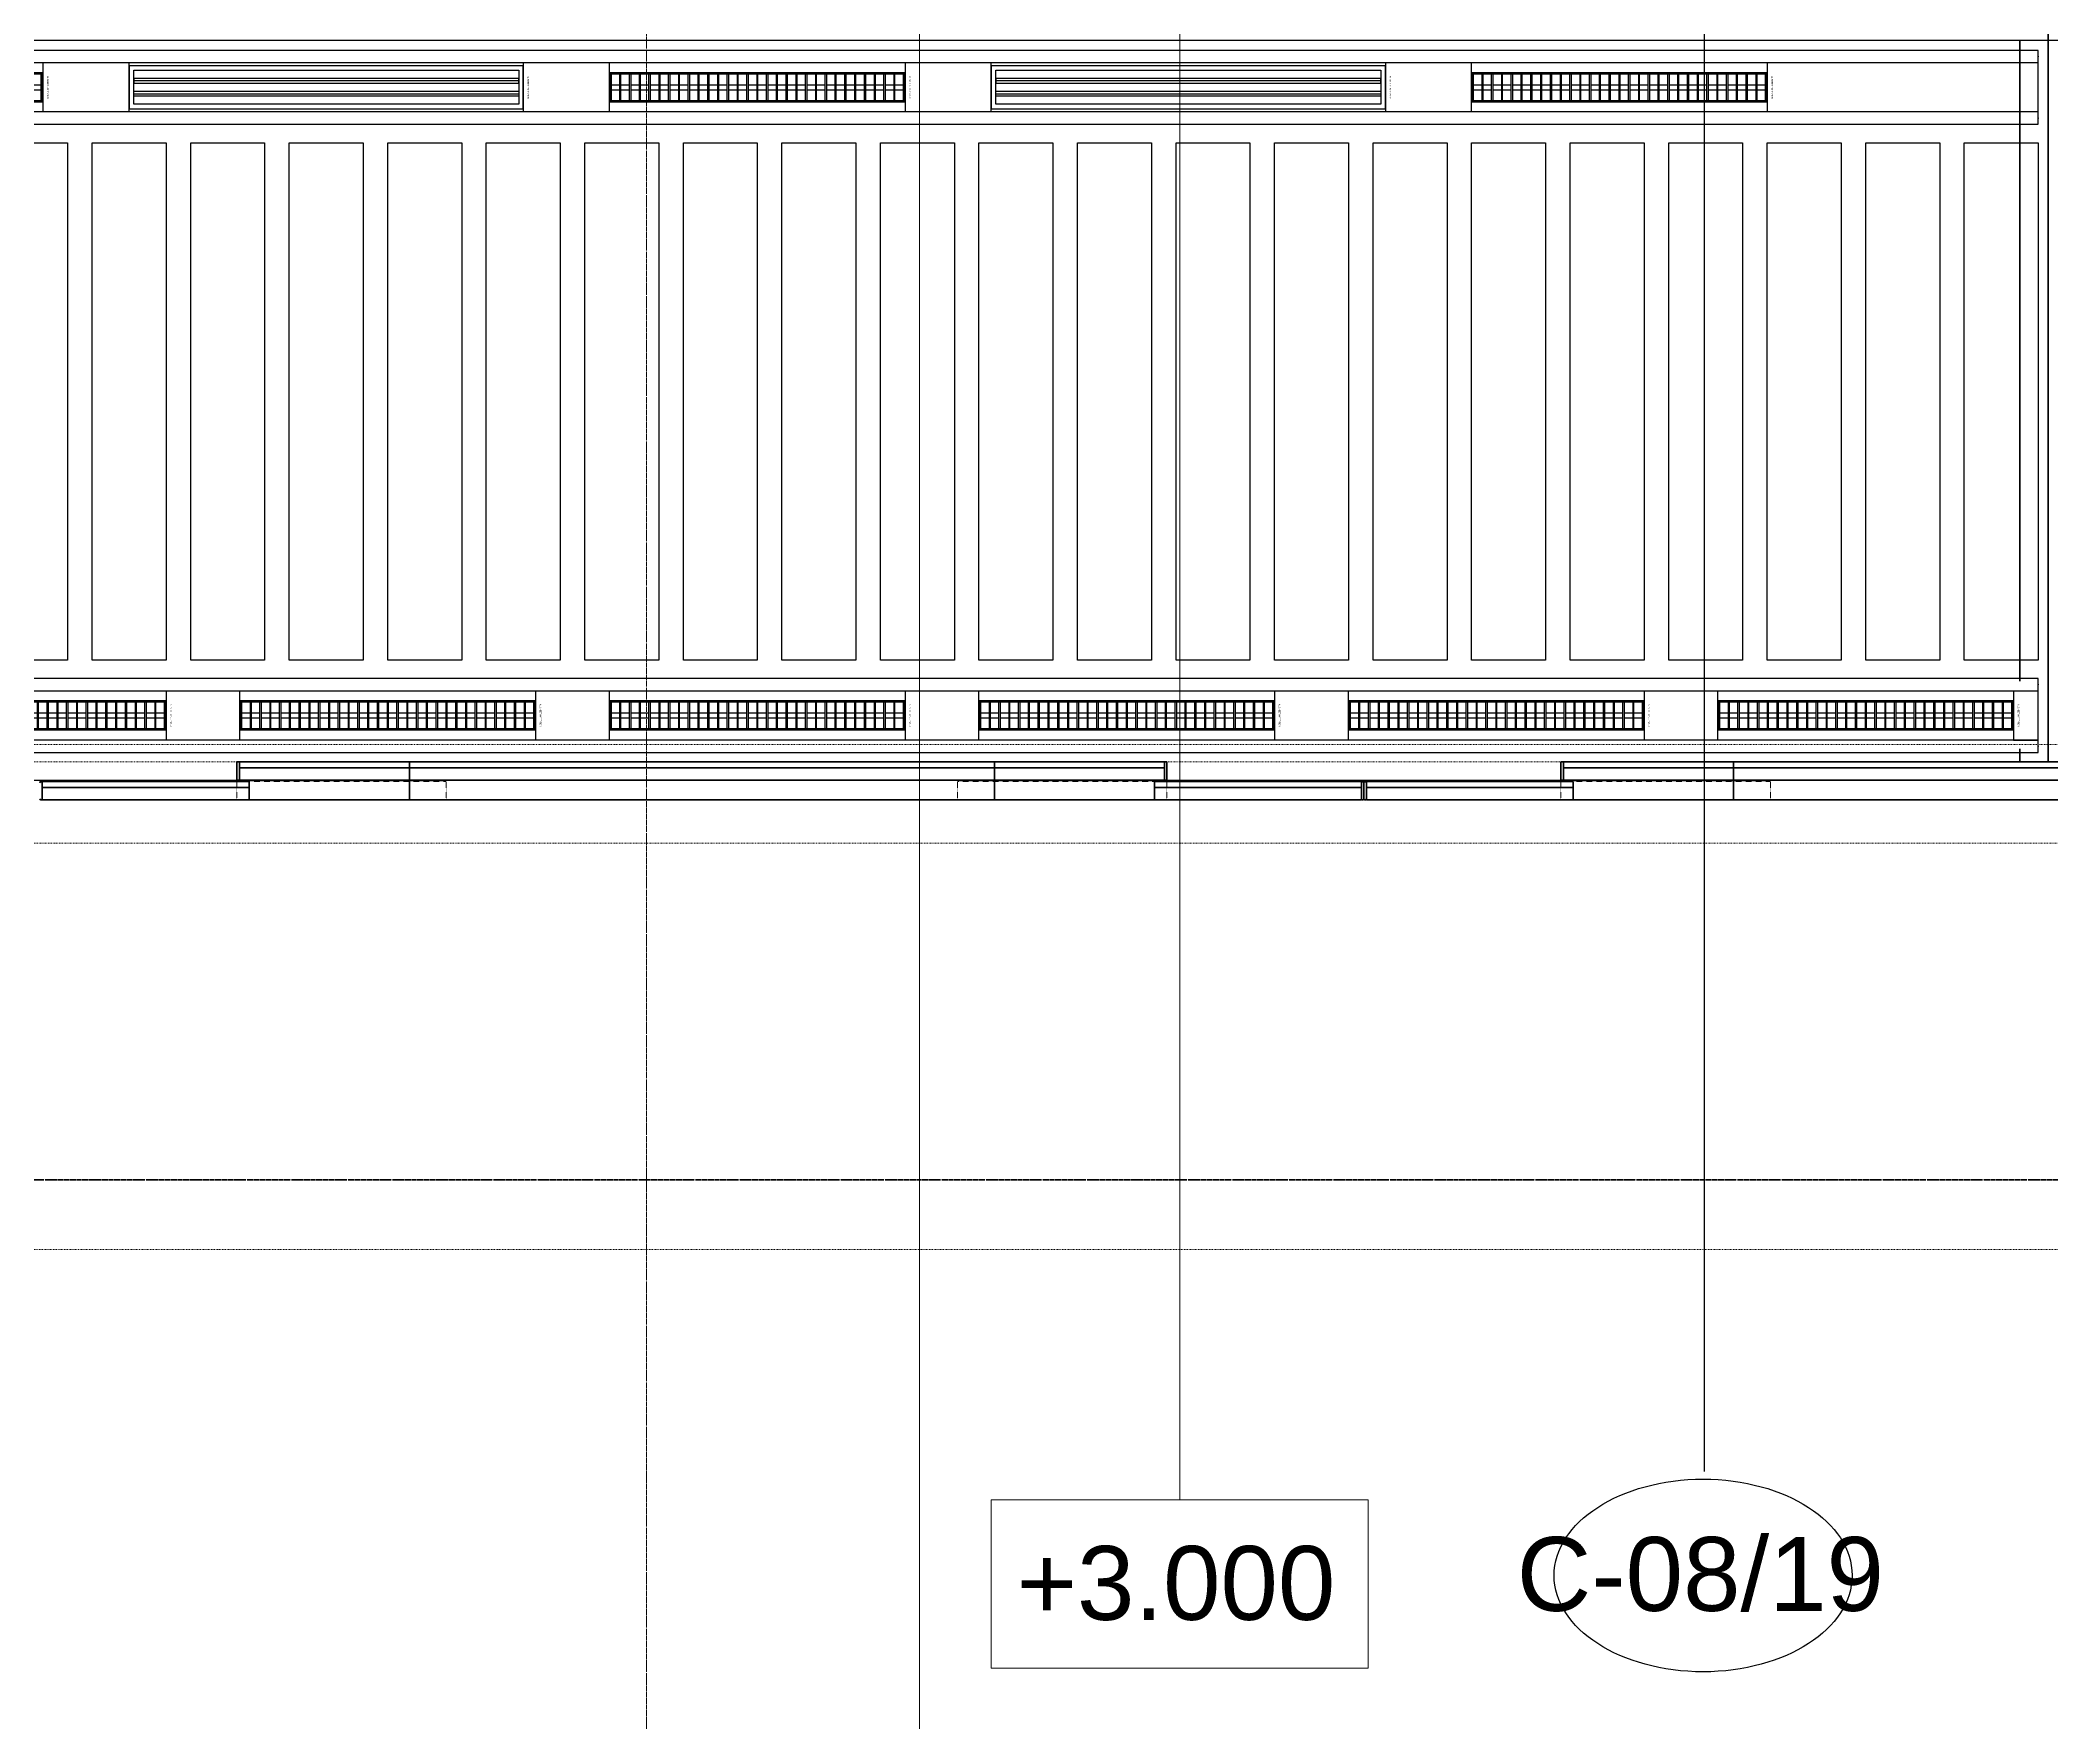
# Model space of a CAD drawing. Header units: millimetres. Extents: x -853488 to -774597, y -17231 to 22435.
# Drawn here: x -792743 to -784577, y -3802 to 3028 of the extents above; entities that cross this region are included whole.
import ezdxf
from ezdxf.enums import TextEntityAlignment as Align
from ezdxf.xclip import XClip

# ---------------------------------------------------------------- set-up
doc = ezdxf.new("R2010")
doc.units = ezdxf.units.MM
doc.header["$XCLIPFRAME"] = 0
for name, pattern in [('- SOM Dash 1_8_', [4.7625, 3.175, -1.5875]), ('DASH', [6.35, 3.175, -3.175]), ('DPA_Grid _ Level 100', [10, 5.5, -1.6, 1.3, -1.6]), ('DPA_Hidden 500', [1.4, 0.8, -0.6])]:
    doc.linetypes.add(name, pattern=pattern)
for name, color, linetype in [('000 - WIPEOUT', 250, 'Continuous'), ('001 - ASCESSORIES', 251, 'Continuous'), ('A04_TUBE SERIES', 2, 'Continuous'), ('A11_ALU.SOLID SHEET', 2, 'Continuous')]:
    doc.layers.add(name, color=color, linetype=linetype)
for name, color, linetype, lineweight in [('A-ANNO-NOTE', 3, 'Continuous', 25), ('A-GENM', 1, 'Continuous', 9), ('A-GENM-HDLN', 2, 'DPA_Hidden 500', 9), ('G-ANNO-SECL', 3, 'Continuous', 9), ('G-ANNO-TEXT', 3, 'Continuous', 9), ('I-WALL-E', 2, 'Continuous', 35), ('Q-SPCQ', 2, 'Continuous', 35), ('Q-SPCQ-HDLN', 2, 'DASH', 9), ('S-GRID', 251, 'Continuous', 9)]:
    doc.layers.add(name, color=color, linetype=linetype, lineweight=lineweight)
doc.styles.add('Arial_2', font='arial.ttf', dxfattribs={"height": 300})

# ---------------------------------------------------------------- blocks, each defined once
blk = doc.blocks.new('DPA_Speciality_PlatformScreenDoor - Length_135300-12767973-4261-01 ENLARGED UPPER PLATFORM LEVEL - REFLECTED CEILING PLAN - SHEET 2')
at = {"layer": 'A-GENM'}
for p, q in [((69837.5, -250), (70035.3, -250)), ((70035.3, -250), (69837.5, -250)), ((69932.5, -250), (69842.5, -250)), ((69842.5, -250), (69932.5, -250)), ((69942.5, -250), (70032.5, -250)), ((70032.5, -250), (69942.5, -250)), ((70837.5, -250), (70639.7, -250)), ((70639.7, -250), (70837.5, -250)), ((70732.5, -250), (70642.5, -250)), ((70642.5, -250), (70732.5, -250)), ((70742.5, -250), (70832.5, -250)), ((70832.5, -250), (70742.5, -250)), ((75212.5, -250), (75410.3, -250)), ((75410.3, -250), (75212.5, -250)), ((75307.5, -250), (75217.5, -250)), ((75217.5, -250), (75307.5, -250)), ((75317.5, -250), (75407.5, -250)), ((75407.5, -250), (75317.5, -250)), ((67615.3, -330), (67739.1, -330)), ((67625.9, -330), (67679, -330)), ((67675.4, -330), (67728.5, -330)), ((71390.3, -330), (71514.1, -330)), ((71400.9, -330), (71454, -330)), ((71450.4, -330), (71503.5, -330)), ((72990.3, -330), (73114.1, -330)), ((73000.9, -330), (73054, -330)), ((73050.4, -330), (73103.5, -330))]:
    blk.add_line(p, q, dxfattribs=at)
at = {"layer": 'A-GENM-HDLN'}
for p, q in [((68687.5, -250), (68687.5, -175)), ((69537.5, -175), (68687.5, -175)), ((69537.5, -175), (69537.5, -250)), ((71137.5, -175), (71137.5, -250)), ((71137.5, -175), (71987.5, -175)), ((71987.5, -250), (71987.5, -175)), ((74062.5, -250), (74062.5, -175)), ((74912.5, -175), (74062.5, -175)), ((74912.5, -175), (74912.5, -250)), ((69537.5, -250), (68687.5, -250)), ((71137.5, -250), (71987.5, -250)), ((74912.5, -250), (74062.5, -250))]:
    blk.add_line(p, q, dxfattribs=at)
at = {"layer": 'Q-SPCQ', "linetype": 'DASH', "lineweight": 9}
blk.add_line((61742.7, 1650), (132340.1, 1650), dxfattribs=at)
at = {"layer": 'Q-SPCQ'}
for p, q in [((66462.5, -175), (68837.5, -175)), ((68837.5, -175), (68837.5, -330)), ((68837.5, -175), (69537.5, -175)), ((68837.5, -330), (68837.5, -175)), ((68837.5, -200), (68837.5, -175.9)), ((68837.5, -175.9), (68837.5, -200)), ((68837.5, -305), (68837.5, -200)), ((68837.5, -200), (68837.5, -305)), ((69487.5, -175), (70327.5, -175)), ((70327.5, -175), (69487.5, -175)), ((69487.5, -175), (69487.5, -225)), ((69487.5, -225), (69487.5, -175)), ((70327.5, -225), (69487.5, -225)), ((69487.5, -225), (70327.5, -225)), ((69487.5, -250), (69487.5, -225)), ((69487.5, -250), (69487.5, -225)), ((70327.5, -225), (69487.5, -225)), ((69487.5, -225), (69487.5, -250)), ((69487.5, -250), (69487.5, -225)), ((69487.5, -225), (70327.5, -225)), ((69487.5, -225), (70327.5, -225)), ((70327.5, -225), (69487.5, -225)), ((70297.5, -175), (69517.5, -175)), ((69517.5, -175), (70297.5, -175)), ((69517.5, -175), (70297.5, -175)), ((70297.5, -175), (69517.5, -175)), ((69517.5, -225), (70297.5, -225)), ((70297.5, -225), (69517.5, -225)), ((70297.5, -225), (69517.5, -225)), ((69517.5, -225), (70297.5, -225)), ((69537.5, -225), (70277.5, -225)), ((70277.5, -225), (69537.5, -225)), ((69537.5, -225), (70277.5, -225)), ((70277.5, -225), (69537.5, -225)), ((70327.5, -225), (70327.5, -175)), ((70327.5, -225), (70327.5, -175)), ((70327.5, -180), (70327.5, -245)), ((70327.5, -245), (70327.5, -180)), ((70327.5, -225), (70327.5, -250)), ((70327.5, -250), (70327.5, -225)), ((70327.5, -250), (70327.5, -225)), ((70327.5, -225), (70327.5, -250)), ((70337.5, -245), (70337.5, -180)), ((70337.5, -180), (70337.5, -245)), ((70337.5, -180), (70337.5, -245)), ((70337.5, -245), (70337.5, -180)), ((71187.5, -175), (70347.5, -175)), ((70347.5, -175), (71187.5, -175)), ((70347.5, -175), (70347.5, -225)), ((70347.5, -175), (70347.5, -225)), ((70347.5, -245), (70347.5, -180)), ((70347.5, -180), (70347.5, -245)), ((70347.5, -225), (71187.5, -225)), ((71187.5, -225), (70347.5, -225)), ((70347.5, -250), (70347.5, -225)), ((70347.5, -225), (70347.5, -250)), ((71187.5, -225), (70347.5, -225)), ((70347.5, -225), (70347.5, -250)), ((70347.5, -250), (70347.5, -225)), ((70347.5, -225), (71187.5, -225)), ((71187.5, -225), (70347.5, -225)), ((70347.5, -225), (71187.5, -225)), ((70377.5, -175), (71157.5, -175)), ((71157.5, -175), (70377.5, -175)), ((71157.5, -175), (70377.5, -175)), ((70377.5, -175), (71157.5, -175)), ((71157.5, -225), (70377.5, -225)), ((70377.5, -225), (71157.5, -225)), ((70377.5, -225), (71157.5, -225)), ((71157.5, -225), (70377.5, -225)), ((71137.5, -225), (70397.5, -225)), ((70397.5, -225), (71137.5, -225)), ((71137.5, -225), (70397.5, -225)), ((70397.5, -225), (71137.5, -225)), ((71137.5, -175), (71837.5, -175)), ((71187.5, -225), (71187.5, -175)), ((71187.5, -175), (71187.5, -225)), ((71187.5, -225), (71187.5, -250)), ((71187.5, -225), (71187.5, -250)), ((71187.5, -250), (71187.5, -225)), ((71187.5, -225), (71187.5, -250)), ((71837.5, -175), (71837.5, -330)), ((71837.5, -175), (74212.5, -175)), ((71837.5, -330), (71837.5, -175)), ((71837.5, -200), (71837.5, -175.9)), ((71837.5, -175.9), (71837.5, -200)), ((71837.5, -305), (71837.5, -200)), ((71837.5, -200), (71837.5, -305)), ((74212.5, -175), (74212.5, -330)), ((74212.5, -175), (74912.5, -175)), ((74212.5, -330), (74212.5, -175)), ((74212.5, -200), (74212.5, -175.9)), ((74212.5, -175.9), (74212.5, -200)), ((74212.5, -305), (74212.5, -200)), ((74212.5, -200), (74212.5, -305)), ((74862.5, -175), (75702.5, -175)), ((75702.5, -175), (74862.5, -175)), ((74862.5, -175), (74862.5, -225)), ((74862.5, -225), (74862.5, -175)), ((75702.5, -225), (74862.5, -225)), ((74862.5, -225), (75702.5, -225)), ((74862.5, -250), (74862.5, -225)), ((74862.5, -250), (74862.5, -225)), ((75702.5, -225), (74862.5, -225)), ((74862.5, -225), (74862.5, -250)), ((74862.5, -250), (74862.5, -225)), ((74862.5, -225), (75702.5, -225)), ((74862.5, -225), (75702.5, -225)), ((75702.5, -225), (74862.5, -225)), ((75672.5, -175), (74892.5, -175)), ((74892.5, -175), (75672.5, -175)), ((74892.5, -175), (75672.5, -175)), ((75672.5, -175), (74892.5, -175)), ((74892.5, -225), (75672.5, -225)), ((75672.5, -225), (74892.5, -225)), ((75672.5, -225), (74892.5, -225)), ((74892.5, -225), (75672.5, -225)), ((74912.5, -225), (75652.5, -225)), ((75652.5, -225), (74912.5, -225)), ((74912.5, -225), (75652.5, -225)), ((75652.5, -225), (74912.5, -225)), ((75702.5, -225), (75702.5, -175)), ((75702.5, -225), (75702.5, -175)), ((75702.5, -180), (75702.5, -245)), ((75702.5, -245), (75702.5, -180)), ((75702.5, -225), (75702.5, -250)), ((75702.5, -250), (75702.5, -225)), ((75702.5, -250), (75702.5, -225)), ((75702.5, -225), (75702.5, -250)), ((68837.5, -255), (66462.5, -255)), ((66462.5, -255), (68837.5, -255)), ((68837.5, -305), (66462.5, -305)), ((68837.5, -305), (66462.5, -305)), ((66462.5, -305), (68837.5, -305)), ((66472.5, -305), (68827.5, -305)), ((66472.5, -305), (68827.5, -305)), ((68827.5, -305), (66472.5, -305)), ((68787.5, -255), (66512.5, -255)), ((66512.5, -255), (68787.5, -255)), ((68787.5, -305), (66512.5, -305)), ((66512.5, -305), (68787.5, -305)), ((66522.5, -255), (68777.5, -255)), ((68777.5, -255), (66522.5, -255)), ((68777.5, -305), (66522.5, -305)), ((66522.5, -305), (68777.5, -305)), ((68777.5, -305), (66522.5, -305)), ((66522.5, -305), (68777.5, -305)), ((66522.5, -305), (68777.5, -305)), ((68777.5, -305), (66522.5, -305)), ((68827.5, -305), (68837.5, -305)), ((68837.5, -255), (69527.5, -255)), ((69527.5, -255), (68837.5, -255)), ((68837.5, -255), (68837.5, -305)), ((68837.5, -305), (68837.5, -255)), ((68837.5, -305), (68837.5, -255)), ((68837.5, -255), (68837.5, -305)), ((68837.5, -329.1), (68837.5, -305)), ((68837.5, -305), (68847.5, -305)), ((69527.5, -305), (68837.5, -305)), ((68837.5, -305), (68837.5, -330)), ((68837.5, -330), (68837.5, -305)), ((68837.5, -305), (69527.5, -305)), ((69527.5, -305), (68837.5, -305)), ((68837.5, -305), (68837.5, -329.1)), ((68837.5, -330), (68837.5, -305)), ((68837.5, -305), (68837.5, -330)), ((68847.5, -305), (69527.5, -305)), ((69527.5, -305), (68847.5, -305)), ((68847.5, -305), (69527.5, -305)), ((68887.5, -255), (69477.5, -255)), ((69477.5, -255), (68887.5, -255)), ((68887.5, -305), (69477.5, -305)), ((69477.5, -305), (68887.5, -305)), ((69477.5, -255), (68897.5, -255)), ((68897.5, -255), (69477.5, -255)), ((68897.5, -305), (69477.5, -305)), ((69477.5, -305), (68897.5, -305)), ((68897.5, -305), (69477.5, -305)), ((69477.5, -305), (68897.5, -305)), ((69477.5, -305), (68897.5, -305)), ((68897.5, -305), (69477.5, -305)), ((70327.5, -250), (69487.5, -250)), ((69487.5, -250), (70327.5, -250)), ((69487.5, -250), (70327.5, -250)), ((70327.5, -250), (69487.5, -250)), ((69527.5, -255), (69527.5, -330)), ((69537.5, -255), (69527.5, -255)), ((69527.5, -255), (69537.5, -255)), ((69527.5, -330), (69527.5, -255)), ((69527.5, -305), (69527.5, -255)), ((69527.5, -305), (69527.5, -255)), ((69527.5, -330), (69527.5, -305)), ((69527.5, -330), (69527.5, -305)), ((69527.5, -305), (69527.5, -330)), ((69527.5, -330), (69527.5, -305)), ((69537.5, -250), (70277.5, -250)), ((70277.5, -250), (69537.5, -250)), ((69537.5, -250), (70277.5, -250)), ((70277.5, -250), (69537.5, -250)), ((69537.5, -330), (69537.5, -250)), ((69537.5, -250), (69537.5, -305)), ((69537.5, -330), (69537.5, -255)), ((69537.5, -255), (69537.5, -330)), ((69537.5, -305), (69537.5, -329.1)), ((70347.5, -250), (71187.5, -250)), ((71187.5, -250), (70347.5, -250)), ((70347.5, -250), (71187.5, -250)), ((71187.5, -250), (70347.5, -250)), ((71137.5, -250), (70397.5, -250)), ((70397.5, -250), (71137.5, -250)), ((71137.5, -250), (70397.5, -250)), ((70397.5, -250), (71137.5, -250)), ((71137.5, -305), (71137.5, -250)), ((71137.5, -250), (71137.5, -330)), ((71147.5, -255), (71137.5, -255)), ((71137.5, -255), (71137.5, -330)), ((71137.5, -330), (71137.5, -255)), ((71137.5, -255), (71147.5, -255)), ((71137.5, -329.1), (71137.5, -305)), ((71147.5, -330), (71147.5, -255)), ((71147.5, -255), (71147.5, -330)), ((71837.5, -255), (71147.5, -255)), ((71147.5, -255), (71837.5, -255)), ((71147.5, -255), (71147.5, -305)), ((71147.5, -255), (71147.5, -305)), ((71837.5, -305), (71147.5, -305)), ((71147.5, -305), (71827.5, -305)), ((71147.5, -305), (71147.5, -330)), ((71147.5, -305), (71147.5, -330)), ((71147.5, -305), (71827.5, -305)), ((71827.5, -305), (71147.5, -305)), ((71147.5, -330), (71147.5, -305)), ((71147.5, -305), (71147.5, -330)), ((71837.5, -305), (71147.5, -305)), ((71147.5, -305), (71837.5, -305)), ((71197.5, -255), (71777.5, -255)), ((71777.5, -255), (71197.5, -255)), ((71787.5, -255), (71197.5, -255)), ((71197.5, -255), (71787.5, -255)), ((71777.5, -305), (71197.5, -305)), ((71197.5, -305), (71777.5, -305)), ((71777.5, -305), (71197.5, -305)), ((71197.5, -305), (71777.5, -305)), ((71787.5, -305), (71197.5, -305)), ((71197.5, -305), (71787.5, -305)), ((71197.5, -305), (71777.5, -305)), ((71777.5, -305), (71197.5, -305)), ((71827.5, -305), (71837.5, -305)), ((74212.5, -255), (71837.5, -255)), ((71837.5, -255), (74212.5, -255)), ((71837.5, -255), (71837.5, -305)), ((71837.5, -255), (71837.5, -305)), ((71837.5, -305), (71837.5, -255)), ((71837.5, -255), (71837.5, -305)), ((71837.5, -329.1), (71837.5, -305)), ((74212.5, -305), (71837.5, -305)), ((71837.5, -305), (71847.5, -305)), ((71837.5, -330), (71837.5, -305)), ((71837.5, -305), (71837.5, -330)), ((74212.5, -305), (71837.5, -305)), ((71837.5, -305), (74212.5, -305)), ((71837.5, -305), (71837.5, -329.1)), ((71837.5, -330), (71837.5, -305)), ((71837.5, -305), (71837.5, -330)), ((71847.5, -305), (74202.5, -305)), ((71847.5, -305), (74202.5, -305)), ((74202.5, -305), (71847.5, -305)), ((74162.5, -255), (71887.5, -255)), ((71887.5, -255), (74162.5, -255)), ((74162.5, -305), (71887.5, -305)), ((71887.5, -305), (74162.5, -305)), ((71897.5, -255), (74152.5, -255)), ((74152.5, -255), (71897.5, -255)), ((74152.5, -305), (71897.5, -305)), ((71897.5, -305), (74152.5, -305)), ((74152.5, -305), (71897.5, -305)), ((71897.5, -305), (74152.5, -305)), ((71897.5, -305), (74152.5, -305)), ((74152.5, -305), (71897.5, -305)), ((74202.5, -305), (74212.5, -305)), ((74212.5, -255), (74902.5, -255)), ((74902.5, -255), (74212.5, -255)), ((74212.5, -255), (74212.5, -305)), ((74212.5, -305), (74212.5, -255)), ((74212.5, -305), (74212.5, -255)), ((74212.5, -255), (74212.5, -305)), ((74212.5, -329.1), (74212.5, -305)), ((74212.5, -305), (74222.5, -305)), ((74902.5, -305), (74212.5, -305)), ((74212.5, -305), (74212.5, -330)), ((74212.5, -330), (74212.5, -305)), ((74212.5, -305), (74902.5, -305)), ((74902.5, -305), (74212.5, -305)), ((74212.5, -305), (74212.5, -329.1)), ((74212.5, -330), (74212.5, -305)), ((74212.5, -305), (74212.5, -330)), ((74222.5, -305), (74902.5, -305)), ((74902.5, -305), (74222.5, -305)), ((74222.5, -305), (74902.5, -305)), ((74262.5, -255), (74852.5, -255)), ((74852.5, -255), (74262.5, -255)), ((74262.5, -305), (74852.5, -305)), ((74852.5, -305), (74262.5, -305)), ((74852.5, -255), (74272.5, -255)), ((74272.5, -255), (74852.5, -255)), ((74272.5, -305), (74852.5, -305)), ((74852.5, -305), (74272.5, -305)), ((74272.5, -305), (74852.5, -305)), ((74852.5, -305), (74272.5, -305)), ((74852.5, -305), (74272.5, -305)), ((74272.5, -305), (74852.5, -305)), ((75702.5, -250), (74862.5, -250)), ((74862.5, -250), (75702.5, -250)), ((74862.5, -250), (75702.5, -250)), ((75702.5, -250), (74862.5, -250)), ((74902.5, -255), (74902.5, -330)), ((74912.5, -255), (74902.5, -255)), ((74902.5, -255), (74912.5, -255)), ((74902.5, -330), (74902.5, -255)), ((74902.5, -305), (74902.5, -255)), ((74902.5, -305), (74902.5, -255)), ((74902.5, -330), (74902.5, -305)), ((74902.5, -330), (74902.5, -305)), ((74902.5, -305), (74902.5, -330)), ((74902.5, -330), (74902.5, -305)), ((74912.5, -250), (75652.5, -250)), ((75652.5, -250), (74912.5, -250)), ((74912.5, -250), (75652.5, -250)), ((75652.5, -250), (74912.5, -250)), ((74912.5, -330), (74912.5, -250)), ((74912.5, -250), (74912.5, -305)), ((74912.5, -330), (74912.5, -255)), ((74912.5, -255), (74912.5, -330)), ((74912.5, -305), (74912.5, -329.1)), ((66462.5, -330), (68837.5, -330)), ((66462.5, -330), (68837.5, -330)), ((68827.5, -330), (66472.5, -330)), ((66472.5, -330), (68827.5, -330)), ((68827.5, -330), (66472.5, -330)), ((68777.5, -330), (66522.5, -330)), ((66522.5, -330), (68777.5, -330)), ((68777.5, -330), (66522.5, -330)), ((66522.5, -330), (68777.5, -330)), ((68837.5, -330), (68827.5, -330)), ((68837.5, -330), (69537.5, -330)), ((68837.5, -330), (69527.5, -330)), ((68847.5, -330), (68837.5, -330)), ((69527.5, -330), (68847.5, -330)), ((69527.5, -330), (68847.5, -330)), ((68847.5, -330), (69527.5, -330)), ((68897.5, -330), (69477.5, -330)), ((69477.5, -330), (68897.5, -330)), ((68897.5, -330), (69477.5, -330)), ((69477.5, -330), (68897.5, -330)), ((69527.5, -330), (69537.5, -330)), ((69537.5, -330), (69527.5, -330)), ((71137.5, -330), (71837.5, -330)), ((71137.5, -330), (71147.5, -330)), ((71147.5, -330), (71137.5, -330)), ((71827.5, -330), (71147.5, -330)), ((71147.5, -330), (71837.5, -330)), ((71147.5, -330), (71827.5, -330)), ((71827.5, -330), (71147.5, -330)), ((71777.5, -330), (71197.5, -330)), ((71197.5, -330), (71777.5, -330)), ((71777.5, -330), (71197.5, -330)), ((71197.5, -330), (71777.5, -330)), ((71837.5, -330), (71827.5, -330)), ((71837.5, -330), (74212.5, -330)), ((71847.5, -330), (71837.5, -330)), ((71837.5, -330), (74212.5, -330)), ((74202.5, -330), (71847.5, -330)), ((71847.5, -330), (74202.5, -330)), ((74202.5, -330), (71847.5, -330)), ((74152.5, -330), (71897.5, -330)), ((71897.5, -330), (74152.5, -330)), ((74152.5, -330), (71897.5, -330)), ((71897.5, -330), (74152.5, -330)), ((74212.5, -330), (74202.5, -330)), ((74212.5, -330), (74912.5, -330)), ((74212.5, -330), (74902.5, -330)), ((74222.5, -330), (74212.5, -330)), ((74902.5, -330), (74222.5, -330)), ((74902.5, -330), (74222.5, -330)), ((74222.5, -330), (74902.5, -330)), ((74272.5, -330), (74852.5, -330)), ((74852.5, -330), (74272.5, -330)), ((74272.5, -330), (74852.5, -330)), ((74852.5, -330), (74272.5, -330)), ((74902.5, -330), (74912.5, -330)), ((74912.5, -330), (74902.5, -330))]:
    blk.add_line(p, q, dxfattribs=at)
for centre, start, end in [((70332.5, -180), 0, 180), ((70332.5, -180), 135, 180), ((70332.5, -180), 60, 120), ((70332.5, -180), 360, 30), ((70342.5, -180), 0, 180), ((70342.5, -180), 150, 180), ((70342.5, -180), 60, 120), ((70342.5, -180), 0, 45), ((75707.5, -180), 0, 180), ((75707.5, -180), 135, 180), ((75707.5, -180), 60, 120), ((70332.5, -245), 180, 210), ((70332.5, -245), 180, 0), ((70332.5, -245), 240, 300), ((70332.5, -245), 330, 0), ((70342.5, -245), 180, 210), ((70342.5, -245), 180, 360), ((70342.5, -245), 240, 300), ((70342.5, -245), 330, 360), ((75707.5, -245), 180, 210), ((75707.5, -245), 180, 0), ((75707.5, -245), 240, 300)]:
    blk.add_arc(centre, 5, start, end, dxfattribs=at)
at = {"layer": 'Q-SPCQ-HDLN'}
for p, q in [((132340.1, 0), (61742.7, 0)), ((132340.1, -330), (61742.7, -330)), ((132340.1, -400), (61742.7, -400))]:
    blk.add_line(p, q, dxfattribs=at)
blk = doc.blocks.new('Ceiling Tags - Ceiling Tags-9510765-4261-01 ENLARGED UPPER PLATFORM LEVEL - REFLECTED CEILING PLAN - SHEET 2')
at = {"layer": 'A-ANNO-NOTE'}
blk.add_ellipse((0, 0), major_axis=(6.049, 0), ratio=0.646436, dxfattribs=at)
blk = doc.blocks.new('*U1666')
at = {"layer": 'S-GRID', "linetype": 'DPA_Grid _ Level 100'}
blk.add_line((11400, -19375), (11400, 17167.1), dxfattribs=at)
blk = doc.blocks.new('*U470')
at = {"color": 1}
blk.add_wipeout([(600, -60), (-600, -60), (-600, 60), (600, 60)], dxfattribs=at).dxf.layer = '000 - WIPEOUT'
at = {"layer": '001 - ASCESSORIES', "color": 0}
blk.add_lwpolyline([(600, -60), (-600, -60), (-600, 60), (600, 60)], close=True, dxfattribs=at)
at = {"layer": '001 - ASCESSORIES'}
for points in [[(-593.5, -55), (-598.5, -55), (-598.5, 55), (-593.5, 55)], [(595, -55), (-595, -55), (-595, 55), (595, 55)], [(-558.8, -55), (-553.8, -55), (-553.8, 55), (-558.8, 55)], [(-514, -55), (-519, -55), (-519, 55), (-514, 55)], [(-479.3, -55), (-474.3, -55), (-474.3, 55), (-479.3, 55)], [(-434.6, -55), (-439.6, -55), (-439.6, 55), (-434.6, 55)], [(-399.8, -55), (-394.8, -55), (-394.8, 55), (-399.8, 55)], [(-355.1, -55), (-360.1, -55), (-360.1, 55), (-355.1, 55)], [(-320.4, -55), (-315.4, -55), (-315.4, 55), (-320.4, 55)], [(-275.6, -55), (-280.6, -55), (-280.6, 55), (-275.6, 55)], [(-240.9, -55), (-235.9, -55), (-235.9, 55), (-240.9, 55)], [(-196.2, -55), (-201.2, -55), (-201.2, 55), (-196.2, 55)], [(-161.4, -55), (-156.4, -55), (-156.4, 55), (-161.4, 55)], [(-116.7, -55), (-121.7, -55), (-121.7, 55), (-116.7, 55)], [(-82, -55), (-77, -55), (-77, 55), (-82, 55)], [(-37.2, -55), (-42.2, -55), (-42.2, 55), (-37.2, 55)], [(-2.5, -55), (2.5, -55), (2.5, 55), (-2.5, 55)], [(42.2, -55), (37.2, -55), (37.2, 55), (42.2, 55)], [(77, -55), (82, -55), (82, 55), (77, 55)], [(121.7, -55), (116.7, -55), (116.7, 55), (121.7, 55)], [(156.4, -55), (161.4, -55), (161.4, 55), (156.4, 55)], [(201.2, -55), (196.2, -55), (196.2, 55), (201.2, 55)], [(235.9, -55), (240.9, -55), (240.9, 55), (235.9, 55)], [(280.6, -55), (275.6, -55), (275.6, 55), (280.6, 55)], [(315.4, -55), (320.4, -55), (320.4, 55), (315.4, 55)], [(360.1, -55), (355.1, -55), (355.1, 55), (360.1, 55)], [(394.8, -55), (399.8, -55), (399.8, 55), (394.8, 55)], [(439.6, -55), (434.6, -55), (434.6, 55), (439.6, 55)], [(474.3, -55), (479.3, -55), (479.3, 55), (474.3, 55)], [(519, -55), (514, -55), (514, 55), (519, 55)], [(553.8, -55), (558.8, -55), (558.8, 55), (553.8, 55)], [(598.5, -55), (593.5, -55), (593.5, 55), (598.5, 55)]]:
    blk.add_lwpolyline(points, close=True, dxfattribs=at)
for points in [[(-593.5, 10), (-558.8, 10)], [(-553.8, 10), (-519, 10)], [(-514, 10), (-479.3, 10)], [(-474.3, 10), (-439.6, 10)], [(-434.6, 10), (-399.8, 10)], [(-394.8, 10), (-360.1, 10)], [(-355.1, 10), (-320.4, 10)], [(-315.4, 10), (-280.6, 10)], [(-275.6, 10), (-240.9, 10)], [(-235.9, 10), (-201.2, 10)], [(-196.2, 10), (-161.4, 10)], [(-156.4, 10), (-121.7, 10)], [(-116.7, 10), (-82, 10)], [(-77, 10), (-42.2, 10)], [(-37.2, 10), (-2.5, 10)], [(2.5, 10), (37.2, 10)], [(42.2, 10), (77, 10)], [(82, 10), (116.7, 10)], [(121.7, 10), (156.4, 10)], [(161.4, 10), (196.2, 10)], [(201.2, 10), (235.9, 10)], [(240.9, 10), (275.6, 10)], [(280.6, 10), (315.4, 10)], [(320.4, 10), (355.1, 10)], [(360.1, 10), (394.8, 10)], [(399.8, 10), (434.6, 10)], [(439.6, 10), (474.3, 10)], [(479.3, 10), (514, 10)], [(519, 10), (553.8, 10)], [(558.8, 10), (593.5, 10)], [(-593.5, -10), (-558.8, -10)], [(-553.8, -10), (-519, -10)], [(-514, -10), (-479.3, -10)], [(-474.3, -10), (-439.6, -10)], [(-434.6, -10), (-399.8, -10)], [(-394.8, -10), (-360.1, -10)], [(-355.1, -10), (-320.4, -10)], [(-315.4, -10), (-280.6, -10)], [(-275.6, -10), (-240.9, -10)], [(-235.9, -10), (-201.2, -10)], [(-196.2, -10), (-161.4, -10)], [(-156.4, -10), (-121.7, -10)], [(-116.7, -10), (-82, -10)], [(-77, -10), (-42.2, -10)], [(-37.2, -10), (-2.5, -10)], [(2.5, -10), (37.2, -10)], [(42.2, -10), (77, -10)], [(82, -10), (116.7, -10)], [(121.7, -10), (156.4, -10)], [(161.4, -10), (196.2, -10)], [(201.2, -10), (235.9, -10)], [(240.9, -10), (275.6, -10)], [(280.6, -10), (315.4, -10)], [(320.4, -10), (355.1, -10)], [(360.1, -10), (394.8, -10)], [(399.8, -10), (434.6, -10)], [(439.6, -10), (474.3, -10)], [(479.3, -10), (514, -10)], [(519, -10), (553.8, -10)], [(558.8, -10), (593.5, -10)]]:
    blk.add_lwpolyline(points, dxfattribs=at)
blk = doc.blocks.new('*U473')
at = {"layer": 'A11_ALU.SOLID SHEET', "color": 0}
blk.add_lwpolyline([(350, -98.8), (350, 98.8), (0, 98.8), (0, -98.8)], close=True, dxfattribs=at)
at = {"layer": 'Defpoints', "color": 250}
blk.add_point((0, 0), dxfattribs=at)
blk.add_text('AL.SHEET-HAT-TYPE-R', height=6, rotation=270, dxfattribs=at).set_placement((15, 0), align=Align.BOTTOM_CENTER)
blk = doc.blocks.new('*U475')
at = {"layer": '001 - ASCESSORIES', "color": 0, "linetype": 'ByBlock'}
blk.add_lwpolyline([(800, 87.5), (-800, 87.5), (-800, -87.5), (800, -87.5)], close=True, dxfattribs=at)
at = {"layer": '001 - ASCESSORIES', "linetype": 'ByBlock'}
for points in [[(-781.5, 69), (781.5, 69), (781.5, -69), (-781.5, -69)], [(781.5, 36.3), (-781.5, 36.3), (-781.5, 16.3), (781.5, 16.3)], [(-781.5, -16.3), (781.5, -16.3), (781.5, -36.3), (-781.5, -36.3)]]:
    blk.add_lwpolyline(points, close=True, dxfattribs=at)
for points in [[(781.5, 26.3), (-781.5, 26.3)], [(-781.5, -26.3), (781.5, -26.3)]]:
    blk.add_lwpolyline(points, dxfattribs=at)
blk = doc.blocks.new('*U477')
at = {"layer": 'A11_ALU.SOLID SHEET', "color": 0}
blk.add_lwpolyline([(1100, -98.8), (1100, 98.8), (0, 98.8), (0, -98.8)], close=True, dxfattribs=at)
at = {"layer": 'Defpoints', "color": 250}
blk.add_point((0, 0), dxfattribs=at)
blk.add_text('AL.SHEET-HAT-TYPE-R', height=6, rotation=270, dxfattribs=at).set_placement((15, 0), align=Align.BOTTOM_CENTER)
blk = doc.blocks.new('*U478')
at = {"layer": 'A11_ALU.SOLID SHEET', "color": 0}
blk.add_lwpolyline([(300, -98.8), (300, 98.8), (0, 98.8), (0, -98.8)], close=True, dxfattribs=at)
at = {"layer": 'Defpoints', "color": 250}
blk.add_point((0, 0), dxfattribs=at)
blk.add_text('AL.SHEET-HAT-TYPE-R', height=6, rotation=270, dxfattribs=at).set_placement((15, 0), align=Align.BOTTOM_CENTER)
blk = doc.blocks.new('*U495')
blk.add_attdef('EXTR.OVL-LENGTH_', (-25, -59.1), '', height=5)
blk.add_wipeout([(-25, 0), (25, 0), (25, 67400), (-25, 67400)]).dxf.layer = '000 - WIPEOUT'
blk.add_point((0, 0))
at = {"layer": 'A04_TUBE SERIES', "color": 0}
blk.add_lwpolyline([(-25, 0), (25, 0), (25, 67400), (-25, 67400)], close=True, dxfattribs=at)
blk = doc.blocks.new('*U497')
blk.add_attdef('EXTR.OVL-LENGTH_', (-25, -59.1), '', height=5)
blk.add_wipeout([(-25, 0), (25, 0), (25, 67400), (-25, 67400)]).dxf.layer = '000 - WIPEOUT'
blk.add_point((0, 0))
at = {"layer": 'A04_TUBE SERIES', "color": 0}
blk.add_lwpolyline([(-25, 0), (25, 0), (25, 67400), (-25, 67400)], close=True, dxfattribs=at)
blk = doc.blocks.new('*U499')
blk.add_attdef('EXTR.OVL-LENGTH_', (-25, -59.1), '', height=5)
blk.add_wipeout([(-25, 0), (25, 0), (25, 67400), (-25, 67400)]).dxf.layer = '000 - WIPEOUT'
blk.add_point((0, 0))
at = {"layer": 'A04_TUBE SERIES', "color": 0}
blk.add_lwpolyline([(-25, 0), (25, 0), (25, 67400), (-25, 67400)], close=True, dxfattribs=at)
blk = doc.blocks.new('*U501')
blk.add_attdef('EXTR.OVL-LENGTH_', (-25, -59.1), '', height=5)
blk.add_wipeout([(-25, 0), (25, 0), (25, 67400), (-25, 67400)]).dxf.layer = '000 - WIPEOUT'
blk.add_point((0, 0))
at = {"layer": 'A04_TUBE SERIES', "color": 0}
blk.add_lwpolyline([(-25, 0), (25, 0), (25, 67400), (-25, 67400)], close=True, dxfattribs=at)
blk = doc.blocks.new('*U622')
at = {"color": 3}
for points in [[(-1050, -25250), (1050, -25250), (1050, -25550), (-1050, -25550)], [(-1050, -25650), (1050, -25650), (1050, -25950), (-1050, -25950)], [(-1050, -26050), (1050, -26050), (1050, -26350), (-1050, -26350)], [(-1050, -26450), (1050, -26450), (1050, -26750), (-1050, -26750)], [(-1050, -26850), (1050, -26850), (1050, -27150), (-1050, -27150)], [(-1050, -27250), (1050, -27250), (1050, -27550), (-1050, -27550)], [(-1050, -27650), (1050, -27650), (1050, -27950), (-1050, -27950)], [(-1050, -28050), (1050, -28050), (1050, -28350), (-1050, -28350)], [(-1050, -28450), (1050, -28450), (1050, -28750), (-1050, -28750)], [(-1050, -28850), (1050, -28850), (1050, -29150), (-1050, -29150)], [(-1050, -29250), (1050, -29250), (1050, -29550), (-1050, -29550)], [(-1050, -29650), (1050, -29650), (1050, -29950), (-1050, -29950)], [(-1050, -30050), (1050, -30050), (1050, -30350), (-1050, -30350)], [(-1050, -30450), (1050, -30450), (1050, -30750), (-1050, -30750)], [(-1050, -30850), (1050, -30850), (1050, -31150), (-1050, -31150)], [(-1050, -31250), (1050, -31250), (1050, -31550), (-1050, -31550)], [(-1050, -31650), (1050, -31650), (1050, -31950), (-1050, -31950)], [(-1050, -32050), (1050, -32050), (1050, -32350), (-1050, -32350)], [(-1050, -32450), (1050, -32450), (1050, -32750), (-1050, -32750)], [(-1050, -32850), (1050, -32850), (1050, -33150), (-1050, -33150)], [(-1050, -33250), (1050, -33250), (1050, -33550), (-1050, -33550)]]:
    blk.add_wipeout(points, dxfattribs=at).dxf.layer = '000 - WIPEOUT'
at = {"layer": 'A11_ALU.SOLID SHEET', "color": 0, "linetype": 'ByBlock'}
for points in [[(-1050, -25550), (1050, -25550), (1050, -25250), (-1050, -25250)], [(-1050, -25950), (1050, -25950), (1050, -25650), (-1050, -25650)], [(-1050, -26350), (1050, -26350), (1050, -26050), (-1050, -26050)], [(-1050, -26750), (1050, -26750), (1050, -26450), (-1050, -26450)], [(-1050, -27150), (1050, -27150), (1050, -26850), (-1050, -26850)], [(-1050, -27550), (1050, -27550), (1050, -27250), (-1050, -27250)], [(-1050, -27950), (1050, -27950), (1050, -27650), (-1050, -27650)], [(-1050, -28350), (1050, -28350), (1050, -28050), (-1050, -28050)], [(-1050, -28750), (1050, -28750), (1050, -28450), (-1050, -28450)], [(-1050, -29150), (1050, -29150), (1050, -28850), (-1050, -28850)], [(-1050, -29550), (1050, -29550), (1050, -29250), (-1050, -29250)], [(-1050, -29950), (1050, -29950), (1050, -29650), (-1050, -29650)], [(-1050, -30350), (1050, -30350), (1050, -30050), (-1050, -30050)], [(-1050, -30750), (1050, -30750), (1050, -30450), (-1050, -30450)], [(-1050, -31150), (1050, -31150), (1050, -30850), (-1050, -30850)], [(-1050, -31550), (1050, -31550), (1050, -31250), (-1050, -31250)], [(-1050, -31950), (1050, -31950), (1050, -31650), (-1050, -31650)], [(-1050, -32350), (1050, -32350), (1050, -32050), (-1050, -32050)], [(-1050, -32750), (1050, -32750), (1050, -32450), (-1050, -32450)], [(-1050, -33150), (1050, -33150), (1050, -32850), (-1050, -32850)], [(-1050, -33550), (1050, -33550), (1050, -33250), (-1050, -33250)]]:
    blk.add_lwpolyline(points, close=True, dxfattribs=at)
blk = doc.blocks.new('*U890')
at = {"layer": 'A11_ALU.SOLID SHEET', "color": 0}
blk.add_lwpolyline([(100, -98.8), (100, 98.8), (0, 98.8), (0, -98.8)], close=True, dxfattribs=at)
at = {"layer": 'Defpoints', "color": 250}
blk.add_point((0, 0), dxfattribs=at)
blk.add_text('AL.SHEET-HAT-TYPE-R', height=6, rotation=270, dxfattribs=at).set_placement((15, 0), align=Align.BOTTOM_CENTER)
blk = doc.blocks.new('*U1837')
blk.add_lwpolyline([(27650, -552), (-107450, -552), (-107450, -3555), (27650, -3555)], close=True)
for p in [(-46900, -742), (-46900, -742), (-43400, -742), (-43400, -742)]:
    blk.add_blockref('*U475', p)
at = {"layer": 'A11_ALU.SOLID SHEET', "color": 1}
for name, p in [('*U473', (-46100, -742)), ('*U473', (-46100, -742)), ('*U473', (-42600, -742)), ('*U477', (-41050, -742)), ('*U478', (-46050, -3292)), ('*U478', (-43050, -3292))]:
    blk.add_blockref(name, p, dxfattribs=at)
for p in [(-48650, -742), (-45150, -742), (-41650, -742), (-48150, -3292), (-45150, -3292), (-42150, -3292)]:
    blk.add_blockref('*U470', p)
at = {"layer": 'A11_ALU.SOLID SHEET', "color": 0, "linetype": 'ByBlock', "xscale": -1, "rotation": 90}
blk.add_blockref('*U622', (-73500, -2017), dxfattribs=at)
at = {"layer": 'A11_ALU.SOLID SHEET', "color": 1}
for name, p in [('*U473', (-48050, -742)), ('*U473', (-44550, -742)), ('*U473', (-42600, -742)), ('*U478', (-47550, -3292)), ('*U478', (-44550, -3292)), ('*U478', (-41550, -3292))]:
    blk.add_blockref(name, p, dxfattribs=at)
for p in [(-48650, -742), (-45150, -742), (-41650, -742), (-46650, -3292), (-43650, -3292), (-40650, -3292)]:
    blk.add_blockref('*U470', p)
at = {"layer": 'A04_TUBE SERIES', "color": 0, "linetype": 'ByBlock', "rotation": 90}
for name, p in [('*U499', (-39950, -3167)), ('*U501', (-39950, -3417))]:
    blk.add_blockref(name, p, dxfattribs=at)
at = {"layer": 'A11_ALU.SOLID SHEET', "color": 1}
for p in [(-48050, -742), (-44550, -742)]:
    blk.add_blockref('*U473', p, dxfattribs=at)
at = {"layer": 'A04_TUBE SERIES', "color": 0, "linetype": 'ByBlock', "rotation": 90}
for name, p in [('*U495', (-39950, -617)), ('*U497', (-39950, -867))]:
    blk.add_blockref(name, p, dxfattribs=at)
at = {"layer": 'A11_ALU.SOLID SHEET', "color": 1, "rotation": 359.9999999999763}
blk.add_blockref('*U890', (-40050, -3292), dxfattribs=at)

msp = doc.modelspace()

# ---------------------------------------------------------------- linework, layer by layer
at = {"layer": 'G-ANNO-SECL', "linetype": 'DPA_Grid _ Level 100', "lineweight": 50}
msp.add_line((-849903.7, -1598.3), (-777530.8, -1598.3), dxfattribs=at)
at = {"layer": 'G-ANNO-TEXT', "color": 10, "flags": 128}
msp.add_lwpolyline([(-788882.4, -2897.8), (-787353, -2897.8), (-787353, -3580.2), (-788882.4, -3580.2)], close=True, dxfattribs=at)

# ---------------------------------------------------------------- block references
at = {"layer": 'A-ANNO-NOTE', "xscale": 100, "yscale": 100, "zscale": 100}
msp.add_blockref('Ceiling Tags - Ceiling Tags-9510765-4261-01 ENLARGED UPPER PLATFORM LEVEL - REFLECTED CEILING PLAN - SHEET 2', (-785993, -3204.4), dxfattribs=at)
at = {"layer": 'A11_ALU.SOLID SHEET'}
ref = msp.add_blockref('*U1837', (-744682.4, 3579), dxfattribs=at)
XClip(ref).set_block_clipping_path([(-104690.1238047112, -9620.0029952963), (-34092.6543255156, 10334.9999958097)])

# ---------------------------------------------------------------- texts
at = {"layer": 'A-ANNO-NOTE', "lineweight": 9, "insert": (-786749.4, -3048.2), "char_height": 300, "width": 1835.864, "attachment_point": 1, "style": 'Arial_2'}
msp.add_mtext('C-08/19', dxfattribs=at)
at = {"layer": 'G-ANNO-TEXT', "color": 7, "insert": (-788779.2, -3084.6), "char_height": 300, "width": 1595.358, "attachment_point": 1, "style": 'Arial_2'}
msp.add_mtext('+3.000', dxfattribs=at)

# ---------------------------------------------------------------- next in the draw order: linework, layer by layer
at = {"layer": 'A-ANNO-NOTE'}
msp.add_line((-785988.9, 4600.9), (-785988.9, -2782.5), dxfattribs=at)
at = {"layer": 'G-ANNO-TEXT', "color": 10}
for p, q in [((-789173.8, 6210.3), (-789173.8, -9495.4)), ((-788117.7, 4618), (-788117.7, -2897.8))]:
    msp.add_line(p, q, dxfattribs=at)
at = {"layer": 'I-WALL-E'}
for p, q in [((-784592.4, 3894), (-784592.4, 99)), ((-784592.4, 426.5), (-784592.4, 3029)), ((-784592.4, 99), (-784592.4, 151.5)), ((-784572.4, 99), (-784592.4, 99)), ((-784572.4, 99), (-784592.4, 99))]:
    msp.add_line(p, q, dxfattribs=at)
at = {"layer": 'I-WALL-E', "color": 8, "linetype": '- SOM Dash 1_8_'}
for p, q in [((-784707.4, 3029), (-784707.4, 426.5)), ((-784707.4, 426.5), (-784707.4, 3029)), ((-784707.4, 151.5), (-784707.4, 99)), ((-784707.4, 99), (-784707.4, 151.5)), ((-784592.4, 99), (-784707.4, 99)), ((-784457.4, 99), (-784707.4, 99)), ((-784572.4, 99), (-784592.4, 99))]:
    msp.add_line(p, q, dxfattribs=at)

# ---------------------------------------------------------------- next in the draw order: block references
msp.add_blockref('*U1666', (-801682.4, 3579))
at = {"layer": 'Q-SPCQ', "rotation": 180}
msp.add_blockref('DPA_Speciality_PlatformScreenDoor - Length_135300-12767973-4261-01 ENLARGED UPPER PLATFORM LEVEL - REFLECTED CEILING PLAN - SHEET 2', (-717032.4, -231), dxfattribs=at)

doc.saveas('drawing.dxf')
